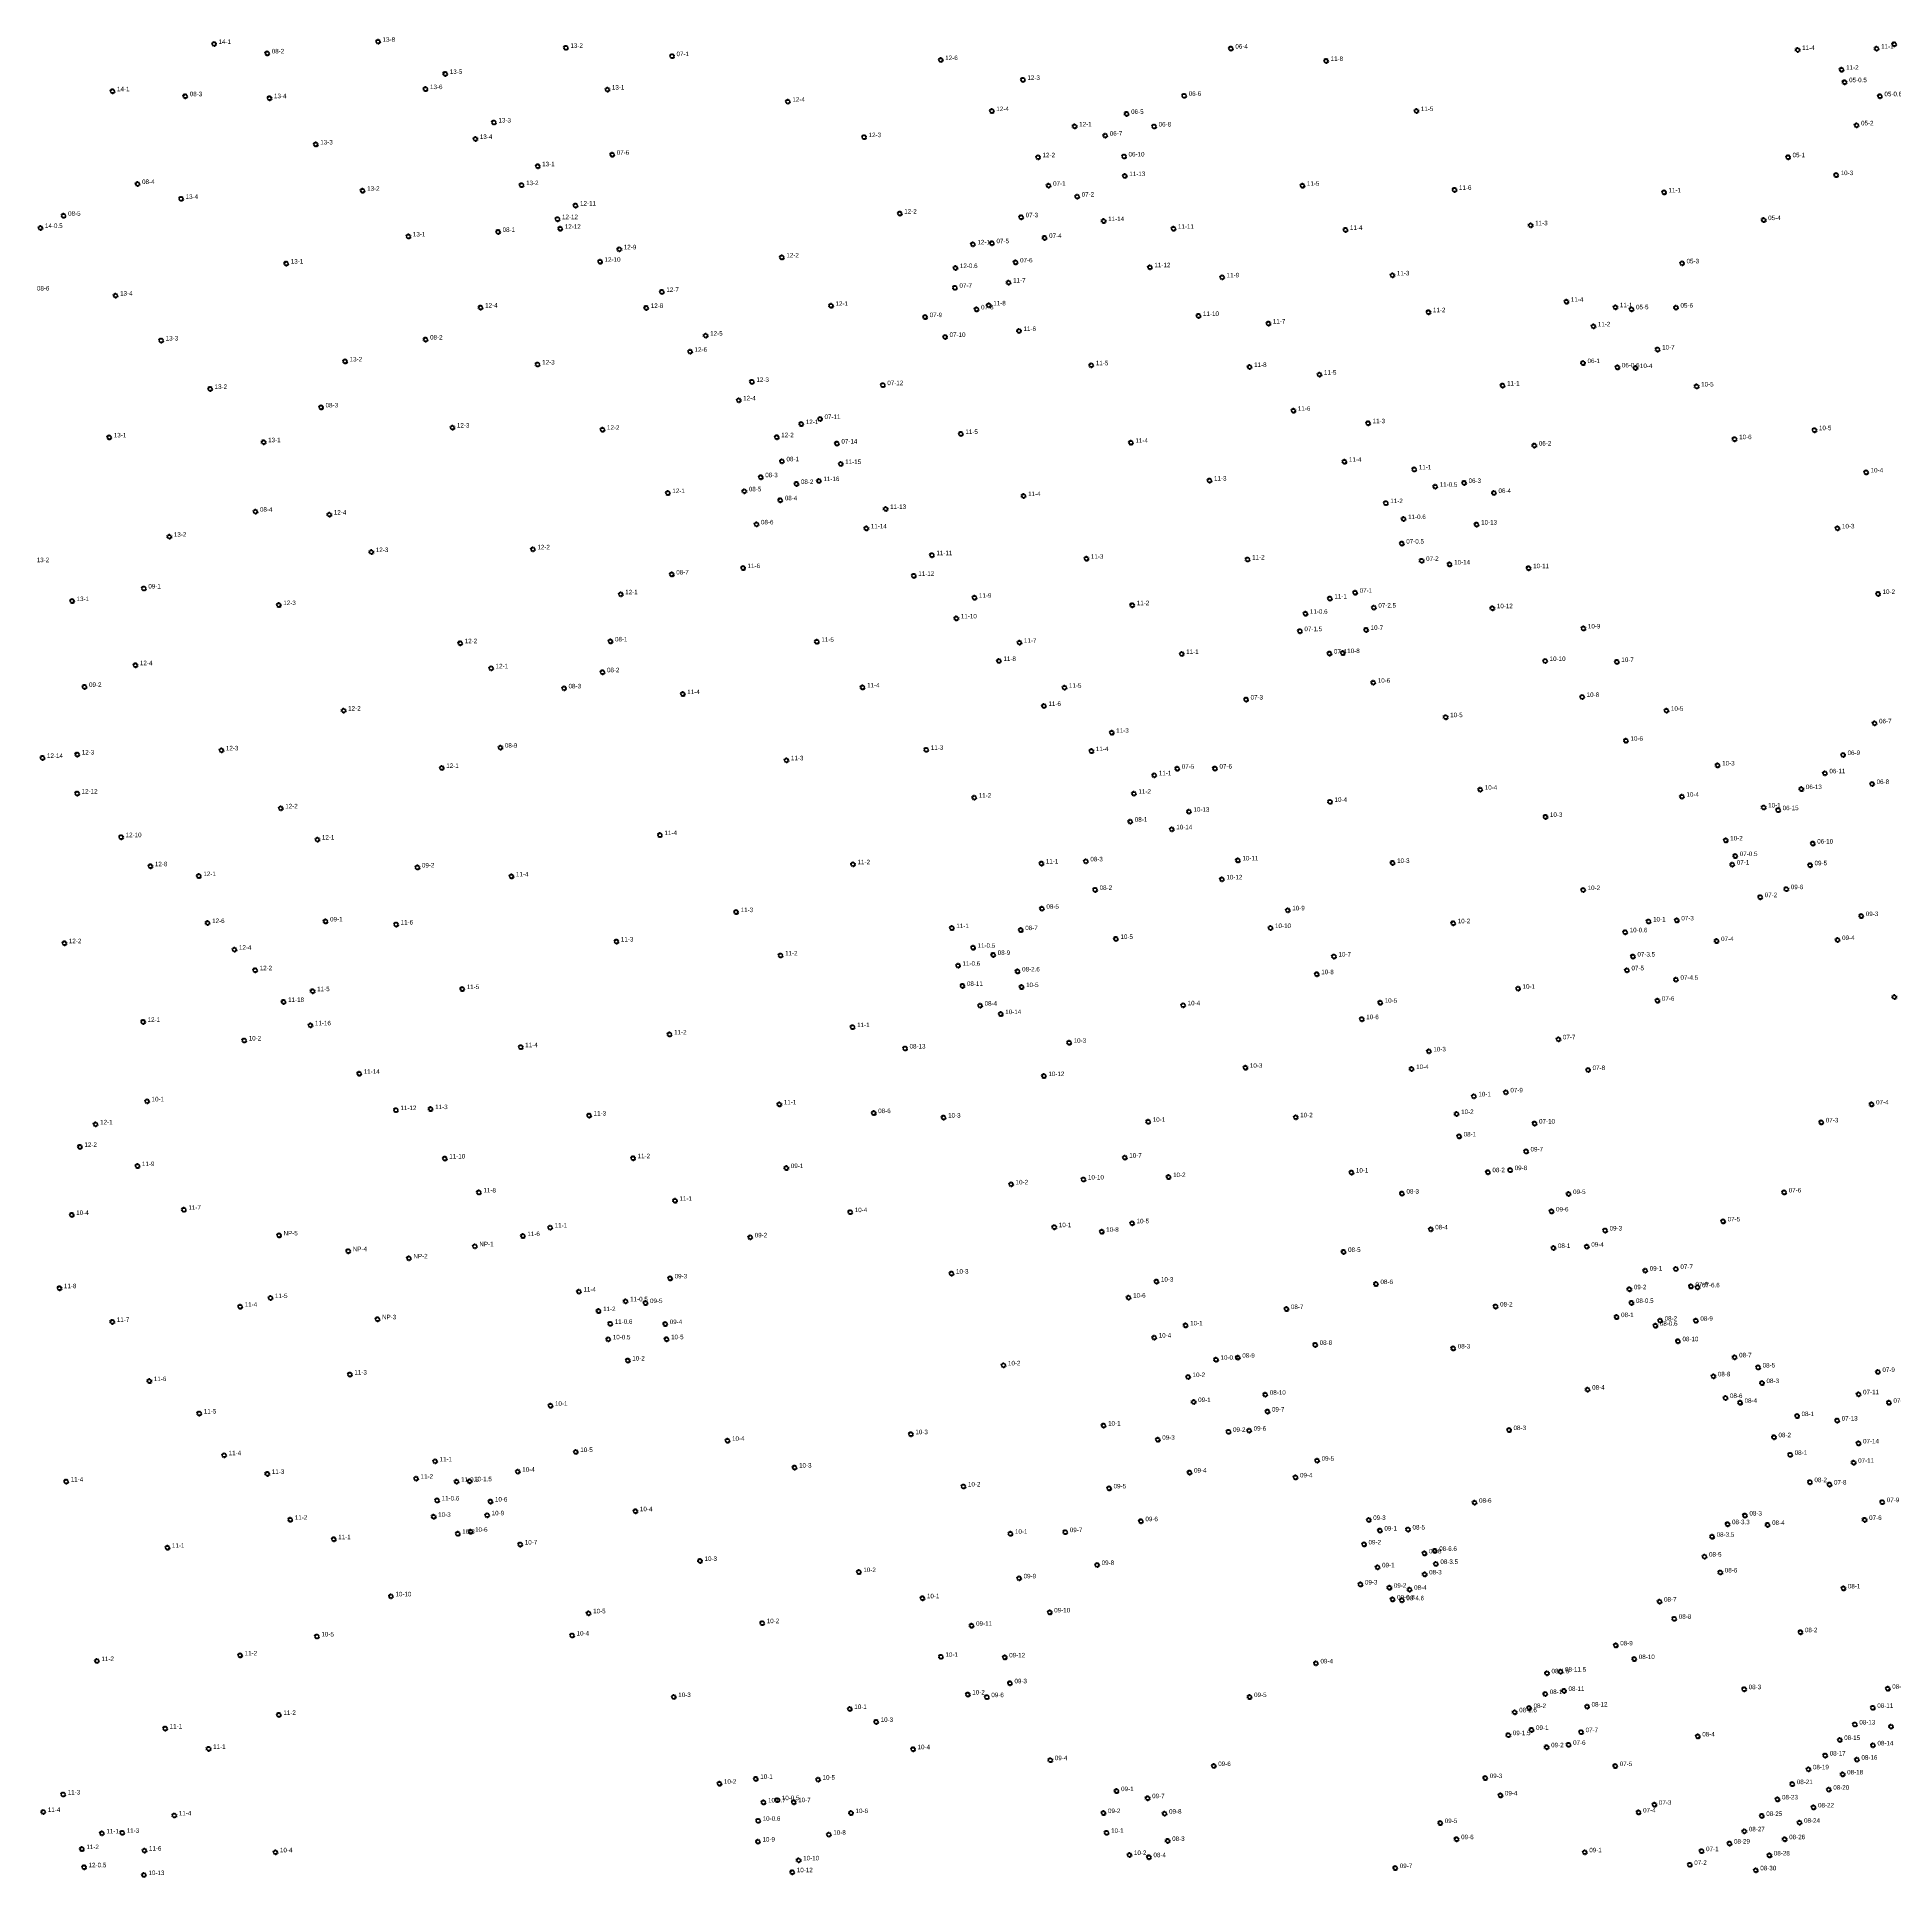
# Model space of a CAD drawing. Header units: inches. Extents: x 486468 to 494393, y 5455952 to 5461583.
# Drawn here: x 490424 to 491247, y 5458626 to 5459442 of the extents above; entities that cross this region are included whole.
import ezdxf

# ---------------------------------------------------------------- set-up
doc = ezdxf.new("R2010")
doc.units = ezdxf.units.IN
doc.header["$MEASUREMENT"] = 0
doc.layers.add('StreetLightingPoles', color=10, linetype='Continuous')

# ---------------------------------------------------------------- blocks, each defined once
blk = doc.blocks.new('Light')
at = {"color": 255}
for p, q in [((-0.71, 0.23), (-1.19, 0.39)), ((-0.44, 0.61), (-0.73, 1.01)), ((0, 0.75), (0, 1.25)), ((0.44, 0.61), (0.73, 1.01)), ((0.71, 0.23), (1.19, 0.39)), ((-0.71, -0.23), (-1.19, -0.39)), ((-0.44, -0.61), (-0.73, -1.01)), ((0, -0.75), (0, -1.25)), ((0.44, -0.61), (0.73, -1.01)), ((0.71, -0.23), (1.19, -0.39))]:
    blk.add_line(p, q, dxfattribs=at)
blk.add_circle((0, 0), 0.75, dxfattribs=at)

msp = doc.modelspace()

# ---------------------------------------------------------------- block references
at = {"layer": 'StreetLightingPoles'}
for p in [(490502.183, 5459438.803), (490525.743, 5459434.625), (490574.854, 5459439.796), (490658.071, 5459437.082), (490952.652, 5459436.754), (491203.773, 5459436.132), (491238.769, 5459436.714), (491246.566, 5459438.691), (490604.634, 5459425.546), (490705.084, 5459433.398), (490824.134, 5459431.671), (490994.854, 5459431.3), (491223.243, 5459427.382), (490457.203, 5459417.842), (490595.864, 5459418.786), (490676.448, 5459418.564), (490860.524, 5459422.892), (491224.587, 5459421.856), (490489.433, 5459415.634), (490526.741, 5459414.762), (490756.404, 5459413.209), (490846.764, 5459409.041), (490931.991, 5459415.812), (491034.853, 5459409.076), (491240.213, 5459415.63), (490626.184, 5459403.996), (490883.461, 5459402.264), (490906.494, 5459407.8), (490918.674, 5459402.223), (491229.867, 5459402.74), (490547.255, 5459394.261), (490617.954, 5459396.696), (490790.164, 5459397.5), (490897.022, 5459398.174), (490645.584, 5459384.597), (490678.603, 5459389.707), (490867.234, 5459388.571), (490905.341, 5459388.929), (491199.522, 5459388.591), (490468.303, 5459376.743), (490638.424, 5459376.226), (490905.678, 5459380.263), (491220.84, 5459380.67), (490487.593, 5459370.163), (490567.992, 5459373.759), (490871.909, 5459375.988), (490884.58, 5459371.148), (490984.375, 5459375.954), (491051.733, 5459374.136), (491144.576, 5459373.007), (490435.543, 5459362.642), (490654.344, 5459361.147), (490662.334, 5459367.177), (490805.983, 5459363.64), (490859.776, 5459362.007), (490896.314, 5459360.302), (491188.712, 5459360.73), (490425.276, 5459357.255), (490588.283, 5459353.48), (490628.044, 5459355.506), (490655.587, 5459356.896), (490870.154, 5459352.846), (490927.254, 5459356.912), (491003.445, 5459356.405), (491085.493, 5459358.426), (490681.733, 5459347.787), (490753.739, 5459344.186), (490838.394, 5459349.981), (490846.834, 5459350.488), (490534.183, 5459341.464), (490673.204, 5459342.287), (490830.632, 5459339.5), (490857.274, 5459341.986), (490916.783, 5459339.832), (490948.803, 5459335.363), (491024.232, 5459336.256), (491152.552, 5459341.578), (490458.559, 5459327.266), (490700.583, 5459328.927), (490830.428, 5459330.726), (490854.203, 5459333.03), (490620.295, 5459321.981), (490693.673, 5459321.817), (490775.521, 5459322.763), (490840.007, 5459321.17), (490845.412, 5459322.946), (491040.197, 5459319.92), (491101.312, 5459324.566), (491123.022, 5459322.093), (491130.169, 5459321.214), (491149.874, 5459321.949), (490817.22, 5459317.737), (490858.803, 5459311.61), (490938.333, 5459318.272), (490969.282, 5459314.883), (491113.282, 5459313.646), (490478.76, 5459307.375), (490595.913, 5459307.795), (490713.083, 5459302.417), (490719.993, 5459309.527), (490826.043, 5459308.954), (491141.731, 5459303.387), (490560.263, 5459298.094), (490645.543, 5459296.749), (490890.843, 5459296.391), (490960.963, 5459295.642), (491108.683, 5459297.368), (491123.897, 5459295.455), (491131.892, 5459295.176), (490500.461, 5459285.913), (490740.462, 5459289.057), (490798.47, 5459287.583), (490991.912, 5459292.253), (491073.041, 5459287.393), (491159.029, 5459287.003), (490549.593, 5459277.724), (490734.632, 5459280.857), (490762.357, 5459270.324), (490770.652, 5459272.588), (490980.362, 5459276.242), (491013.462, 5459270.703), (490455.764, 5459264.442), (490524.166, 5459262.296), (490607.783, 5459268.775), (490674.273, 5459267.818), (490751.482, 5459264.517), (490778.118, 5459261.705), (490833.043, 5459265.979), (490908.372, 5459262.051), (491175.842, 5459263.643), (491211.21, 5459267.63), (490753.783, 5459253.848), (490779.812, 5459252.648), (491002.991, 5459253.623), (491087.111, 5459260.815), (490744.393, 5459246.786), (490770.162, 5459245.097), (490943.212, 5459245.301), (491033.941, 5459250.223), (491234.12, 5459248.909), (490703.22, 5459239.758), (490737.113, 5459240.552), (490753.05, 5459236.578), (490760.189, 5459243.826), (490860.851, 5459238.445), (491043.216, 5459242.586), (491055.991, 5459244.264), (491069.221, 5459239.814), (490520.533, 5459231.513), (490553.27, 5459230.214), (490799.742, 5459232.718), (491021.311, 5459235.293), (491029.183, 5459228.258), (490482.384, 5459220.432), (490742.503, 5459225.894), (490791.172, 5459224.097), (491061.536, 5459225.805), (491221.41, 5459224.118), (490571.875, 5459213.637), (490643.441, 5459214.827), (490820.222, 5459212.238), (491028.371, 5459217.39), (490704.963, 5459203.696), (490736.548, 5459206.532), (490888.66, 5459210.653), (490960.092, 5459210.321), (491037.191, 5459209.733), (491049.581, 5459208.123), (491084.571, 5459206.469), (490471.074, 5459197.471), (490812.192, 5459203.078), (491007.721, 5459195.592), (491239.38, 5459195.078), (490439.316, 5459191.9), (490530.873, 5459190.132), (490682.363, 5459194.895), (490839.082, 5459193.378), (490909.001, 5459190.067), (490996.521, 5459193.001), (491016.008, 5459188.991), (491068.514, 5459188.729), (490831.042, 5459184.218), (490983.238, 5459178.557), (490985.694, 5459186.274), (491012.592, 5459179.125), (491108.836, 5459179.751), (490611.245, 5459173.206), (490677.812, 5459174.025), (490769.245, 5459173.856), (490859.011, 5459173.448), (490467.343, 5459163.472), (490624.952, 5459162.09), (490849.901, 5459165.358), (490930.887, 5459168.451), (490996.328, 5459168.624), (491002.215, 5459168.85), (491091.9, 5459165.35), (491123.658, 5459164.929), (490444.803, 5459153.851), (490674.272, 5459160.365), (491015.75, 5459155.722), (490657.242, 5459153.214), (490709.832, 5459150.665), (490789.502, 5459153.614), (490878.951, 5459153.508), (490959.391, 5459148.251), (491108.31, 5459149.394), (490559.612, 5459143.342), (490869.841, 5459145.418), (491047.84, 5459140.443), (491145.637, 5459143.308), (491237.847, 5459137.722), (490899.881, 5459133.529), (491127.71, 5459129.994), (490426.181, 5459122.385), (490441.573, 5459123.89), (490505.449, 5459125.739), (490629.042, 5459126.933), (490755.772, 5459121.325), (490817.739, 5459125.97), (490890.871, 5459125.389), (491223.886, 5459123.674), (490603.072, 5459117.933), (490918.741, 5459114.67), (490928.936, 5459117.593), (490945.631, 5459117.68), (491168.32, 5459119.05), (491215.833, 5459115.569), (490441.536, 5459106.6), (490838.979, 5459104.775), (490909.721, 5459106.529), (491063.159, 5459108.303), (491152.498, 5459105.204), (491205.41, 5459108.575), (491236.765, 5459110.837), (490531.742, 5459100.035), (490934.101, 5459098.56), (490996.594, 5459102.926), (491092.019, 5459096.263), (491188.718, 5459100.417), (491195.133, 5459099.229), (490699.745, 5459088.165), (490908.101, 5459094.139), (490926.49, 5459090.749), (490461.016, 5459087.257), (490547.968, 5459086.167), (491171.898, 5459085.814), (491210.441, 5459084.424), (490473.988, 5459074.376), (490592.273, 5459073.833), (490785.271, 5459075.236), (490868.715, 5459075.576), (490888.41, 5459076.558), (490955.79, 5459076.94), (491024.309, 5459075.861), (491174.824, 5459075.094), (491176.147, 5459078.88), (491209.265, 5459074.815), (490495.453, 5459070.002), (490633.952, 5459069.874), (490892.52, 5459063.918), (490948.69, 5459068.559), (491108.749, 5459063.833), (491198.751, 5459064.217), (490868.94, 5459055.558), (491187.184, 5459060.67), (490499.336, 5459049.206), (490551.603, 5459049.912), (490582.844, 5459048.552), (490733.484, 5459054.042), (490829.05, 5459046.977), (490970.24, 5459047.01), (490977.88, 5459054.85), (491051.18, 5459049.113), (491137.715, 5459049.888), (491150.228, 5459050.363), (491231.971, 5459052.281), (490435.874, 5459040.261), (490680.432, 5459041.014), (490859.585, 5459046.066), (490901.742, 5459042.164), (491127.368, 5459045.115), (491167.866, 5459041.209), (491221.461, 5459041.688), (490511.227, 5459037.399), (490753.165, 5459034.825), (490838.451, 5459038.244), (490847.39, 5459035.077), (490998.359, 5459034.37), (491130.783, 5459034.365), (490520.41, 5459028.281), (490831.797, 5459030.306), (490858.184, 5459027.749), (490990.719, 5459026.53), (491128.138, 5459028.272), (491149.86, 5459024.101), (490532.991, 5459014.25), (490545.873, 5459019.002), (490612.131, 5459019.926), (490833.72, 5459021.366), (490859.937, 5459020.828), (491079.897, 5459020.117), (491141.627, 5459014.773), (491246.611, 5459016.415), (490841.56, 5459012.596), (490850.72, 5459008.837), (490931.536, 5459012.755), (491010.648, 5459006.6), (491018.828, 5459013.89), (490470.751, 5459005.406), (490544.891, 5459003.876), (490704.001, 5458999.824), (490785.066, 5459003.066), (491097.788, 5458997.671), (490515.553, 5458997.151), (490638.051, 5458994.194), (490808.321, 5458993.606), (490881.029, 5458996.137), (491040.388, 5458992.34), (490566.517, 5458982.415), (490869.839, 5458981.377), (490959.092, 5458985.079), (491032.748, 5458984.5), (491110.908, 5458984.061), (491074.488, 5458974.17), (490472.534, 5458970.191), (490582.774, 5458966.282), (490598.132, 5458966.742), (490752.631, 5458968.824), (490794.43, 5458964.965), (491052.678, 5458964.57), (491060.318, 5458972.41), (491236.54, 5458968.828), (490449.688, 5458959.985), (490668.354, 5458963.885), (490825.394, 5458962.995), (490916.059, 5458961.117), (490981.392, 5458963.119), (491087.207, 5458960.35), (491214.254, 5458960.858), (490442.754, 5458950.01), (491053.798, 5458954.64), (490468.265, 5458941.489), (490604.4, 5458944.821), (490687.817, 5458944.984), (490755.73, 5458940.614), (490905.669, 5458945.247), (491083.437, 5458947.97), (490855.318, 5458933.392), (490887.359, 5458935.546), (490925.069, 5458936.627), (491006.072, 5458938.606), (491066.527, 5458938.77), (491076.407, 5458939.7), (490619.538, 5458929.798), (490706.409, 5458926.129), (491028.468, 5458929.309), (491102.287, 5458929.11), (491197.809, 5458929.803), (490439.145, 5458919.85), (490488.834, 5458922.119), (490784.041, 5458921.075), (490908.909, 5458916.147), (491094.728, 5458921.39), (491170.732, 5458916.984), (490530.974, 5458910.782), (490639.003, 5458910.484), (490651.097, 5458914.203), (490739.731, 5458909.914), (490874.458, 5458914.415), (490895.439, 5458912.387), (491041.208, 5458913.449), (491118.458, 5458912.942), (490561.644, 5458903.78), (490588.523, 5458900.593), (490617.723, 5458905.933), (491002.608, 5458903.449), (491095.561, 5458905.2), (491110.348, 5458905.762), (490704.248, 5458891.708), (490828.901, 5458893.845), (491136.238, 5458895.162), (491149.813, 5458895.893), (490433.675, 5458887.375), (490527.199, 5458883.027), (490663.838, 5458885.846), (490907.36, 5458883.187), (490919.69, 5458890.297), (491016.958, 5458889.199), (491129.208, 5458886.902), (491156.496, 5458888.175), (491159.412, 5458887.76), (490513.769, 5458879.166), (490672.538, 5458877.215), (490684.523, 5458881.559), (490693.327, 5458880.788), (490977.28, 5458878.128), (491069.952, 5458879.255), (491123.575, 5458874.556), (491130.105, 5458880.856), (490457.125, 5458872.455), (490574.614, 5458873.603), (490677.711, 5458871.58), (490702.08, 5458871.474), (490932.62, 5458870.887), (491140.731, 5458870.742), (491142.84, 5458872.981), (491158.664, 5458872.943), (490676.843, 5458864.706), (490702.665, 5458864.756), (490918.71, 5458865.467), (490990.02, 5458862.26), (491051.183, 5458860.673), (491150.738, 5458863.872), (490685.483, 5458855.314), (490851.93, 5458853.186), (490946.079, 5458855.648), (490955.73, 5458856.568), (491175.856, 5458856.746), (491186.262, 5458852.238), (491239.316, 5458850.236), (490473.523, 5458846.213), (490562.355, 5458849.113), (490933.73, 5458848.007), (491110.729, 5458842.422), (491166.428, 5458848.324), (491187.983, 5458845.321), (490651.245, 5458835.264), (490936.19, 5458836.929), (490967.92, 5458840.169), (491171.794, 5458838.716), (491178.268, 5458836.589), (491230.752, 5458840.346), (491244.219, 5458836.621), (490495.66, 5458831.834), (490896.261, 5458826.497), (490968.856, 5458832.686), (491203.511, 5458830.692), (491221.287, 5458828.709), (490729.673, 5458819.756), (490810.896, 5458822.669), (490920.271, 5458820.208), (490951.621, 5458823.719), (490960.771, 5458824.249), (491075.902, 5458824.497), (491193.288, 5458821.318), (491230.729, 5458818.586), (490506.673, 5458813.317), (490600.11, 5458810.639), (490662.447, 5458814.8), (490990.881, 5458810.921), (491200.454, 5458813.529), (491228.583, 5458810.003), (490436.679, 5458801.685), (490525.795, 5458805.087), (490591.7, 5458802.956), (490609.632, 5458801.619), (490615.406, 5458801.801), (490636.736, 5458806.066), (490759.374, 5458807.875), (490934.361, 5458805.659), (490981.295, 5458803.527), (491209.22, 5458801.407), (491217.87, 5458800.347), (490601, 5458793.295), (490624.646, 5458792.809), (490834.198, 5458799.49), (490898.711, 5458798.648), (491060.62, 5458792.311), (491241.256, 5458792.546), (490535.975, 5458784.736), (490599.48, 5458786.064), (490623.187, 5458786.733), (490688.851, 5458788.532), (490912.811, 5458784.108), (491013.731, 5458784.67), (491180.401, 5458786.627), (491233.457, 5458784.704), (490555.211, 5458776.118), (490610.154, 5458778.524), (490615.832, 5458779.441), (490855.02, 5458778.528), (490879.322, 5458779.258), (491018.692, 5458779.964), (491031.146, 5458780.43), (491165.883, 5458777.206), (491172.707, 5458782.784), (491190.463, 5458782.477), (490481.54, 5458772.336), (490637.848, 5458773.779), (491011.661, 5458773.821), (491038.433, 5458769.832), (491042.977, 5458770.941), (491162.51, 5458768.403), (490717.486, 5458766.512), (490787.853, 5458761.567), (490893.422, 5458764.708), (491017.661, 5458763.669), (491038.53, 5458760.521), (491043.48, 5458765.161), (491169.511, 5458761.382), (490580.558, 5458750.816), (490858.843, 5458758.777), (491010.072, 5458756.07), (491022.883, 5458754.618), (491031.871, 5458753.761), (491224.029, 5458754.332), (490668.126, 5458743.288), (490816.023, 5458749.957), (490872.403, 5458743.688), (491024.295, 5458749.455), (491028.424, 5458749.061), (491142.58, 5458748.473), (490745.048, 5458738.923), (490837.823, 5458737.767), (491149.115, 5458740.846), (491204.979, 5458734.916), (490547.74, 5458733.017), (490660.806, 5458733.457), (491123.181, 5458729.072), (490450.301, 5458722.146), (490513.731, 5458724.627), (490824.224, 5458724.007), (490852.474, 5458723.757), (490990.372, 5458721.11), (491131.403, 5458723.011), (490854.796, 5458712.287), (491092.718, 5458716.703), (491098.703, 5458717.44), (491180.081, 5458709.656), (491243.68, 5458709.864), (490705.847, 5458706.196), (490836.114, 5458707.297), (490844.543, 5458706.127), (490960.972, 5458706.169), (491084.781, 5458701.302), (491091.941, 5458707.522), (491100.259, 5458708.91), (491110.47, 5458701.934), (491237.054, 5458701.401), (490530.897, 5458698.255), (490783.846, 5458700.907), (490795.524, 5458695.167), (491078.407, 5458699.428), (491229.099, 5458694.016), (491245.12, 5458693.076), (490480.525, 5458692.222), (491075.592, 5458689.285), (491085.861, 5458691.602), (491102.271, 5458685.002), (491107.818, 5458690.616), (491159.521, 5458688.731), (491222.402, 5458687.167), (491237.143, 5458684.775), (490499.802, 5458683.218), (490811.864, 5458683.057), (490872.692, 5458678.207), (491092.571, 5458683.922), (491215.971, 5458680.259), (491230.028, 5458678.432), (490742.191, 5458669.902), (490769.795, 5458669.577), (490945.08, 5458675.604), (491065.372, 5458670.261), (491122.957, 5458675.594), (491208.542, 5458674.148), (491223.713, 5458671.901), (490435.354, 5458662.989), (490726.075, 5458667.767), (490751.731, 5458660.482), (490902.043, 5458664.489), (490915.806, 5458661.353), (491072.082, 5458662.581), (491194.828, 5458660.82), (491201.405, 5458667.579), (491217.567, 5458665.138), (490426.545, 5458655.249), (490484.593, 5458653.689), (490745.625, 5458659.465), (490758.985, 5458659.579), (490784.375, 5458654.757), (490896.218, 5458654.76), (490923.284, 5458654.499), (491133.318, 5458655.03), (491140.303, 5458658.444), (491187.875, 5458653.498), (491210.801, 5458657.253), (490452.504, 5458645.759), (490461.516, 5458646.005), (490743.251, 5458651.327), (490774.549, 5458645.191), (490897.612, 5458646.004), (491045.443, 5458650.331), (491180.15, 5458646.677), (491204.6, 5458650.494), (490443.63, 5458638.783), (490471.35, 5458638.118), (490529.394, 5458637.377), (490743.163, 5458642.112), (490907.745, 5458636.191), (490924.669, 5458642.417), (491052.693, 5458643.181), (491109.472, 5458637.379), (491161.196, 5458637.874), (491173.572, 5458641.232), (491191.237, 5458635.975), (491198.023, 5458643.172), (490444.599, 5458630.742), (490471.125, 5458627.299), (490758.376, 5458628.543), (490761.185, 5458633.807), (490916.364, 5458635.199), (491025.504, 5458630.391), (491155.964, 5458631.817), (491185.224, 5458629.404)]:
    msp.add_blockref('Light', p, dxfattribs=at)

# ---------------------------------------------------------------- texts
for s, p in [('14-1', (490504.183, 5459438.803)), ('08-2', (490527.743, 5459434.625)), ('13-8', (490576.854, 5459439.796)), ('13-2', (490660.071, 5459437.082)), ('07-1', (490707.084, 5459433.398)), ('06-4', (490954.652, 5459436.754)), ('11-4', (491205.773, 5459436.132)), ('11-1', (491240.769, 5459436.714)), ('13-5', (490606.634, 5459425.546)), ('12-6', (490826.134, 5459431.671)), ('11-8', (490996.854, 5459431.3)), ('11-2', (491225.243, 5459427.382)), ('14-1', (490459.203, 5459417.842)), ('13-6', (490597.864, 5459418.786)), ('13-1', (490678.448, 5459418.564)), ('12-3', (490862.524, 5459422.892)), ('05-0.5', (491226.587, 5459421.856)), ('08-3', (490491.433, 5459415.634)), ('13-4', (490528.741, 5459414.762)), ('12-4', (490758.404, 5459413.209)), ('12-4', (490848.764, 5459409.041)), ('06-6', (490933.991, 5459415.812)), ('11-5', (491036.853, 5459409.076)), ('05-0.6', (491242.213, 5459415.63)), ('13-3', (490628.184, 5459403.996)), ('12-1', (490885.461, 5459402.264)), ('06-5', (490908.494, 5459407.8)), ('06-8', (490920.674, 5459402.223)), ('05-2', (491231.867, 5459402.74)), ('13-3', (490549.255, 5459394.261)), ('13-4', (490619.954, 5459396.696)), ('12-3', (490792.164, 5459397.5)), ('06-7', (490899.022, 5459398.174)), ('13-1', (490647.584, 5459384.597)), ('07-6', (490680.603, 5459389.707)), ('12-2', (490869.234, 5459388.571)), ('06-10', (490907.341, 5459388.929)), ('05-1', (491201.522, 5459388.591)), ('08-4', (490470.303, 5459376.743)), ('13-2', (490640.424, 5459376.226)), ('07-1', (490873.909, 5459375.988)), ('11-13', (490907.678, 5459380.263)), ('11-5', (490986.375, 5459375.954)), ('10-3', (491222.84, 5459380.67)), ('13-4', (490489.593, 5459370.163)), ('13-2', (490569.992, 5459373.759)), ('12-11', (490664.334, 5459367.177)), ('07-2', (490886.58, 5459371.148)), ('11-6', (491053.733, 5459374.136)), ('11-1', (491146.576, 5459373.007)), ('08-5', (490437.543, 5459362.642)), ('12-12', (490656.344, 5459361.147)), ('12-2', (490807.983, 5459363.64)), ('07-3', (490861.776, 5459362.007)), ('11-14', (490898.314, 5459360.302)), ('05-4', (491190.712, 5459360.73)), ('14-0.5', (490427.276, 5459357.255)), ('13-1', (490590.283, 5459353.48)), ('08-1', (490630.044, 5459355.506)), ('12-12', (490657.587, 5459356.896)), ('07-4', (490872.154, 5459352.846)), ('11-11', (490929.254, 5459356.912)), ('11-4', (491005.445, 5459356.405)), ('11-3', (491087.493, 5459358.426)), ('12-9', (490683.733, 5459347.787)), ('12-2', (490755.739, 5459344.186)), ('12-1', (490840.394, 5459349.981)), ('07-5', (490848.834, 5459350.488)), ('13-1', (490536.183, 5459341.464)), ('12-10', (490675.204, 5459342.287)), ('12-0.6', (490832.632, 5459339.5)), ('07-6', (490859.274, 5459341.986)), ('11-12', (490918.783, 5459339.832)), ('11-9', (490950.803, 5459335.363)), ('11-3', (491026.232, 5459336.256)), ('05-3', (491154.552, 5459341.578)), ('08-6', (490423.714, 5459329.542)), ('13-4', (490460.559, 5459327.266)), ('12-7', (490702.583, 5459328.927)), ('07-7', (490832.428, 5459330.726)), ('11-7', (490856.203, 5459333.03)), ('12-4', (490622.295, 5459321.981)), ('12-8', (490695.673, 5459321.817)), ('12-1', (490777.521, 5459322.763)), ('07-9', (490819.22, 5459317.737)), ('07-8', (490842.007, 5459321.17)), ('11-8', (490847.412, 5459322.946)), ('11-10', (490940.333, 5459318.272)), ('11-2', (491042.197, 5459319.92)), ('11-4', (491103.312, 5459324.566)), ('11-1', (491125.022, 5459322.093)), ('05-5', (491132.169, 5459321.214)), ('05-6', (491151.874, 5459321.949)), ('12-5', (490721.993, 5459309.527)), ('11-6', (490860.803, 5459311.61)), ('11-7', (490971.282, 5459314.883)), ('11-2', (491115.282, 5459313.646)), ('13-3', (490480.76, 5459307.375)), ('08-2', (490597.913, 5459307.795)), ('12-6', (490715.083, 5459302.417)), ('07-10', (490828.043, 5459308.954)), ('10-7', (491143.731, 5459303.387)), ('13-2', (490562.263, 5459298.094)), ('12-3', (490647.543, 5459296.749)), ('11-5', (490892.843, 5459296.391)), ('11-8', (490962.963, 5459295.642)), ('06-1', (491110.683, 5459297.368)), ('06-0.6', (491125.897, 5459295.455)), ('10-4', (491133.892, 5459295.176)), ('13-2', (490502.461, 5459285.913)), ('12-3', (490742.462, 5459289.057)), ('07-12', (490800.47, 5459287.583)), ('11-5', (490993.912, 5459292.253)), ('11-1', (491075.041, 5459287.393)), ('10-5', (491161.029, 5459287.003)), ('08-3', (490551.593, 5459277.724)), ('12-4', (490736.632, 5459280.857)), ('12-3', (490609.783, 5459268.775)), ('12-1', (490764.357, 5459270.324)), ('07-11', (490772.652, 5459272.588)), ('11-6', (490982.362, 5459276.242)), ('11-3', (491015.462, 5459270.703)), ('13-1', (490457.764, 5459264.442)), ('13-1', (490526.166, 5459262.296)), ('12-2', (490676.273, 5459267.818)), ('12-2', (490753.482, 5459264.517)), ('07-14', (490780.118, 5459261.705)), ('11-5', (490835.043, 5459265.979)), ('11-4', (490910.372, 5459262.051)), ('06-2', (491089.111, 5459260.815)), ('10-6', (491177.842, 5459263.643)), ('10-5', (491213.21, 5459267.63)), ('08-1', (490755.783, 5459253.848)), ('11-15', (490781.812, 5459252.648)), ('11-4', (491004.991, 5459253.623)), ('08-3', (490746.393, 5459246.786)), ('08-2', (490762.189, 5459243.826)), ('11-16', (490772.162, 5459245.097)), ('11-3', (490945.212, 5459245.301)), ('11-1', (491035.941, 5459250.223)), ('06-3', (491057.991, 5459244.264)), ('10-4', (491236.12, 5459248.909)), ('12-1', (490705.22, 5459239.758)), ('08-5', (490739.113, 5459240.552)), ('08-4', (490755.05, 5459236.578)), ('11-4', (490862.851, 5459238.445)), ('11-0.5', (491045.216, 5459242.586)), ('06-4', (491071.221, 5459239.814)), ('08-4', (490522.533, 5459231.513)), ('12-4', (490555.27, 5459230.214)), ('11-13', (490801.742, 5459232.718)), ('11-2', (491023.311, 5459235.293)), ('11-0.6', (491031.183, 5459228.258)), ('13-2', (490484.384, 5459220.432)), ('08-6', (490744.503, 5459225.894)), ('11-14', (490793.172, 5459224.097)), ('10-13', (491063.536, 5459225.805)), ('10-3', (491223.41, 5459224.118)), ('12-3', (490573.875, 5459213.637)), ('12-2', (490645.441, 5459214.827)), ('11-11', (490822.222, 5459212.238)), ('07-0.5', (491030.371, 5459217.39)), ('13-2', (490423.632, 5459209.137)), ('08-7', (490706.963, 5459203.696)), ('11-6', (490738.548, 5459206.532)), ('11-12', (490814.192, 5459203.078)), ('11-3', (490890.66, 5459210.653)), ('11-2', (490962.092, 5459210.321)), ('07-2', (491039.191, 5459209.733)), ('10-14', (491051.581, 5459208.123)), ('10-11', (491086.571, 5459206.469)), ('09-1', (490473.074, 5459197.471)), ('12-1', (490684.363, 5459194.895)), ('07-1', (491009.721, 5459195.592)), ('10-2', (491241.38, 5459195.078)), ('13-1', (490441.316, 5459191.9)), ('12-3', (490532.873, 5459190.132)), ('11-9', (490841.082, 5459193.378)), ('11-2', (490911.001, 5459190.067)), ('11-0.6', (490987.694, 5459186.274)), ('11-1', (490998.521, 5459193.001)), ('07-2.5', (491018.008, 5459188.991)), ('10-12', (491070.514, 5459188.729)), ('11-10', (490833.042, 5459184.218)), ('07-1.5', (490985.238, 5459178.557)), ('10-7', (491014.592, 5459179.125)), ('10-9', (491110.836, 5459179.751)), ('12-2', (490613.245, 5459173.206)), ('08-1', (490679.812, 5459174.025)), ('11-5', (490771.245, 5459173.856)), ('11-7', (490861.011, 5459173.448)), ('12-4', (490469.343, 5459163.472)), ('12-1', (490626.952, 5459162.09)), ('11-8', (490851.901, 5459165.358)), ('11-1', (490932.887, 5459168.451)), ('07-4', (490998.328, 5459168.624)), ('10-8', (491004.215, 5459168.85)), ('10-10', (491093.9, 5459165.35)), ('10-7', (491125.658, 5459164.929)), ('09-2', (490446.803, 5459153.851)), ('08-3', (490659.242, 5459153.214)), ('08-2', (490676.272, 5459160.365)), ('11-4', (490791.502, 5459153.614)), ('11-5', (490880.951, 5459153.508)), ('10-6', (491017.75, 5459155.722)), ('11-4', (490711.832, 5459150.665)), ('11-6', (490871.841, 5459145.418)), ('07-3', (490961.391, 5459148.251)), ('10-8', (491110.31, 5459149.394)), ('12-2', (490561.612, 5459143.342)), ('10-5', (491049.84, 5459140.443)), ('10-5', (491147.637, 5459143.308)), ('06-7', (491239.847, 5459137.722)), ('11-3', (490901.881, 5459133.529)), ('10-6', (491129.71, 5459129.994)), ('12-14', (490428.181, 5459122.385)), ('12-3', (490443.573, 5459123.89)), ('12-3', (490507.449, 5459125.739)), ('08-9', (490631.042, 5459126.933)), ('11-3', (490757.772, 5459121.325)), ('11-3', (490819.739, 5459125.97)), ('11-4', (490892.871, 5459125.389)), ('06-9', (491225.886, 5459123.674)), ('12-1', (490605.072, 5459117.933)), ('11-1', (490920.741, 5459114.67)), ('07-5', (490930.936, 5459117.593)), ('07-6', (490947.631, 5459117.68)), ('10-3', (491170.32, 5459119.05)), ('06-11', (491217.833, 5459115.569)), ('12-12', (490443.536, 5459106.6)), ('11-2', (490840.979, 5459104.775)), ('11-2', (490911.721, 5459106.529)), ('10-4', (491065.159, 5459108.303)), ('10-4', (491154.498, 5459105.204)), ('06-13', (491207.41, 5459108.575)), ('06-8', (491238.765, 5459110.837)), ('12-2', (490533.742, 5459100.035)), ('10-13', (490936.101, 5459098.56)), ('10-4', (490998.594, 5459102.926)), ('10-3', (491094.019, 5459096.263)), ('10-1', (491190.718, 5459100.417)), ('06-15', (491197.133, 5459099.229)), ('12-10', (490463.016, 5459087.257)), ('11-4', (490701.745, 5459088.165)), ('08-1', (490910.101, 5459094.139)), ('10-14', (490928.49, 5459090.749)), ('12-1', (490549.968, 5459086.167)), ('10-2', (491173.898, 5459085.814)), ('06-10', (491212.441, 5459084.424)), ('12-8', (490475.988, 5459074.376)), ('09-2', (490594.273, 5459073.833)), ('11-2', (490787.271, 5459075.236)), ('11-1', (490870.715, 5459075.576)), ('08-3', (490890.41, 5459076.558)), ('10-11', (490957.79, 5459076.94)), ('10-3', (491026.309, 5459075.861)), ('07-1', (491176.824, 5459075.094)), ('07-0.5', (491178.147, 5459078.88)), ('09-5', (491211.265, 5459074.815)), ('12-1', (490497.453, 5459070.002)), ('11-4', (490635.952, 5459069.874)), ('08-2', (490894.52, 5459063.918)), ('10-12', (490950.69, 5459068.559)), ('10-2', (491110.749, 5459063.833)), ('09-6', (491200.751, 5459064.217)), ('08-5', (490870.94, 5459055.558)), ('10-9', (490979.88, 5459054.85)), ('07-2', (491189.184, 5459060.67)), ('12-6', (490501.336, 5459049.206)), ('09-1', (490553.603, 5459049.912)), ('11-6', (490584.844, 5459048.552)), ('11-3', (490735.484, 5459054.042)), ('11-1', (490831.05, 5459046.977)), ('10-10', (490972.24, 5459047.01)), ('10-2', (491053.18, 5459049.113)), ('10-1', (491139.715, 5459049.888)), ('07-3', (491152.228, 5459050.363)), ('09-3', (491233.971, 5459052.281)), ('12-2', (490437.874, 5459040.261)), ('11-3', (490682.432, 5459041.014)), ('11-0.5', (490840.451, 5459038.244)), ('08-7', (490861.585, 5459046.066)), ('10-5', (490903.742, 5459042.164)), ('10-0.6', (491129.368, 5459045.115)), ('07-4', (491169.866, 5459041.209)), ('09-4', (491223.461, 5459041.688)), ('12-4', (490513.227, 5459037.399)), ('11-2', (490755.165, 5459034.825)), ('11-0.6', (490833.797, 5459030.306)), ('08-9', (490849.39, 5459035.077)), ('10-7', (491000.359, 5459034.37)), ('07-3.5', (491132.783, 5459034.365)), ('12-2', (490522.41, 5459028.281)), ('08-2.6', (490860.184, 5459027.749)), ('10-8', (490992.719, 5459026.53)), ('07-5', (491130.138, 5459028.272)), ('07-4.5', (491151.86, 5459024.101)), ('11-18', (490534.991, 5459014.25)), ('11-5', (490547.873, 5459019.002)), ('11-5', (490614.131, 5459019.926)), ('08-11', (490835.72, 5459021.366)), ('10-5', (490861.937, 5459020.828)), ('10-5', (491020.828, 5459013.89)), ('10-1', (491081.897, 5459020.117)), ('07-6', (491143.627, 5459014.773)), ('12-1', (490472.751, 5459005.406)), ('08-4', (490843.56, 5459012.596)), ('10-14', (490852.72, 5459008.837)), ('10-4', (490933.536, 5459012.755)), ('10-6', (491012.648, 5459006.6)), ('10-2', (490517.553, 5458997.151)), ('11-16', (490546.891, 5459003.876)), ('11-2', (490706.001, 5458999.824)), ('11-1', (490787.066, 5459003.066)), ('07-7', (491099.788, 5458997.671)), ('11-4', (490640.051, 5458994.194)), ('08-13', (490810.321, 5458993.606)), ('10-3', (490883.029, 5458996.137)), ('10-3', (491042.388, 5458992.34)), ('11-14', (490568.517, 5458982.415)), ('10-12', (490871.839, 5458981.377)), ('10-3', (490961.092, 5458985.079)), ('10-4', (491034.748, 5458984.5)), ('07-8', (491112.908, 5458984.061)), ('10-1', (491062.318, 5458972.41)), ('07-9', (491076.488, 5458974.17)), ('10-1', (490474.534, 5458970.191)), ('11-12', (490584.774, 5458966.282)), ('11-3', (490600.132, 5458966.742)), ('11-3', (490670.354, 5458963.885)), ('11-1', (490754.631, 5458968.824)), ('08-6', (490796.43, 5458964.965)), ('10-2', (491054.678, 5458964.57)), ('07-4', (491238.54, 5458968.828)), ('12-1', (490451.688, 5458959.985)), ('10-3', (490827.394, 5458962.995)), ('10-1', (490918.059, 5458961.117)), ('10-2', (490983.392, 5458963.119)), ('07-10', (491089.207, 5458960.35)), ('07-3', (491216.254, 5458960.858)), ('12-2', (490444.754, 5458950.01)), ('08-1', (491055.798, 5458954.64)), ('09-7', (491085.437, 5458947.97)), ('11-9', (490470.265, 5458941.489)), ('11-10', (490606.4, 5458944.821)), ('11-2', (490689.817, 5458944.984)), ('09-1', (490757.73, 5458940.614)), ('10-7', (490907.669, 5458945.247)), ('09-8', (491078.407, 5458939.7)), ('10-2', (490857.318, 5458933.392)), ('10-10', (490889.359, 5458935.546)), ('10-2', (490927.069, 5458936.627)), ('10-1', (491008.072, 5458938.606)), ('08-2', (491068.527, 5458938.77)), ('11-8', (490621.538, 5458929.798)), ('11-1', (490708.409, 5458926.129)), ('08-3', (491030.468, 5458929.309)), ('09-5', (491104.287, 5458929.11)), ('07-6', (491199.809, 5458929.803)), ('10-4', (490441.145, 5458919.85)), ('11-7', (490490.834, 5458922.119)), ('10-4', (490786.041, 5458921.075)), ('10-1', (490876.458, 5458914.415)), ('10-5', (490910.909, 5458916.147)), ('09-6', (491096.728, 5458921.39)), ('07-5', (491172.732, 5458916.984)), ('NP-5', (490532.974, 5458910.782)), ('11-6', (490641.003, 5458910.484)), ('11-1', (490653.097, 5458914.203)), ('09-2', (490741.731, 5458909.914)), ('10-8', (490897.439, 5458912.387)), ('08-4', (491043.208, 5458913.449)), ('09-3', (491120.458, 5458912.942)), ('NP-4', (490563.644, 5458903.78)), ('NP-2', (490590.523, 5458900.593)), ('NP-1', (490619.723, 5458905.933)), ('08-5', (491004.608, 5458903.449)), ('08-1', (491097.561, 5458905.2)), ('09-4', (491112.348, 5458905.762)), ('09-3', (490706.248, 5458891.708)), ('10-3', (490830.901, 5458893.845)), ('10-3', (490921.69, 5458890.297)), ('09-1', (491138.238, 5458895.162)), ('07-7', (491151.813, 5458895.893)), ('11-8', (490435.675, 5458887.375)), ('11-5', (490529.199, 5458883.027)), ('11-4', (490665.838, 5458885.846)), ('11-0.5', (490686.523, 5458881.559)), ('10-6', (490909.36, 5458883.187)), ('08-6', (491018.958, 5458889.199)), ('09-2', (491131.208, 5458886.902)), ('07-8', (491158.496, 5458888.175)), ('07-6.6', (491161.412, 5458887.76)), ('11-4', (490515.769, 5458879.166)), ('NP-3', (490576.614, 5458873.603)), ('11-2', (490674.538, 5458877.215)), ('09-5', (490695.327, 5458880.788)), ('08-7', (490979.28, 5458878.128)), ('08-2', (491071.952, 5458879.255)), ('08-1', (491125.575, 5458874.556)), ('08-0.5', (491132.105, 5458880.856)), ('11-7', (490459.125, 5458872.455)), ('11-0.6', (490679.711, 5458871.58)), ('09-4', (490704.08, 5458871.474)), ('10-4', (490920.71, 5458865.467)), ('10-1', (490934.62, 5458870.887)), ('08-0.6', (491142.731, 5458870.742)), ('08-2', (491144.84, 5458872.981)), ('08-9', (491160.664, 5458872.943)), ('10-0.5', (490678.843, 5458864.706)), ('10-5', (490704.665, 5458864.756)), ('08-8', (490992.02, 5458862.26)), ('08-3', (491053.183, 5458860.673)), ('08-10', (491152.738, 5458863.872)), ('11-3', (490564.355, 5458849.113)), ('10-2', (490687.483, 5458855.314)), ('10-2', (490853.93, 5458853.186)), ('10-0.5', (490948.079, 5458855.648)), ('08-9', (490957.73, 5458856.568)), ('08-7', (491177.856, 5458856.746)), ('08-5', (491188.262, 5458852.238)), ('07-9', (491241.316, 5458850.236)), ('11-6', (490475.523, 5458846.213)), ('10-2', (490935.73, 5458848.007)), ('08-4', (491112.729, 5458842.422)), ('08-8', (491168.428, 5458848.324)), ('08-3', (491189.983, 5458845.321)), ('07-11', (491232.752, 5458840.346)), ('10-1', (490653.245, 5458835.264)), ('09-1', (490938.19, 5458836.929)), ('08-10', (490969.92, 5458840.169)), ('09-7', (490970.856, 5458832.686)), ('08-6', (491173.794, 5458838.716)), ('08-4', (491180.268, 5458836.589)), ('07-12', (491246.219, 5458836.621)), ('11-5', (490497.66, 5458831.834)), ('10-1', (490898.261, 5458826.497)), ('09-6', (490962.771, 5458824.249)), ('08-3', (491077.902, 5458824.497)), ('08-1', (491205.511, 5458830.692)), ('07-13', (491223.287, 5458828.709)), ('10-4', (490731.673, 5458819.756)), ('10-3', (490812.896, 5458822.669)), ('09-3', (490922.271, 5458820.208)), ('09-2', (490953.621, 5458823.719)), ('08-2', (491195.288, 5458821.318)), ('07-14', (491232.729, 5458818.586)), ('11-4', (490508.673, 5458813.317)), ('11-1', (490602.11, 5458810.639)), ('10-5', (490664.447, 5458814.8)), ('10-3', (490761.374, 5458807.875)), ('09-5', (490992.881, 5458810.921)), ('08-1', (491202.454, 5458813.529)), ('07-11', (491230.583, 5458810.003)), ('11-4', (490438.679, 5458801.685)), ('11-3', (490527.795, 5458805.087)), ('11-2', (490593.7, 5458802.956)), ('11-0.5', (490611.632, 5458801.619)), ('10-1.5', (490617.406, 5458801.801)), ('10-4', (490638.736, 5458806.066)), ('10-2', (490836.198, 5458799.49)), ('09-4', (490936.361, 5458805.659)), ('09-4', (490983.295, 5458803.527)), ('08-2', (491211.22, 5458801.407)), ('07-8', (491219.87, 5458800.347)), ('11-0.6', (490603, 5458793.295)), ('10-6', (490626.646, 5458792.809)), ('09-5', (490900.711, 5458798.648)), ('08-6', (491062.62, 5458792.311)), ('07-9', (491243.256, 5458792.546)), ('11-2', (490537.975, 5458784.736)), ('10-3', (490601.48, 5458786.064)), ('10-9', (490625.187, 5458786.733)), ('10-4', (490690.851, 5458788.532)), ('09-6', (490914.811, 5458784.108)), ('09-3', (491015.731, 5458784.67)), ('08-3.3', (491174.707, 5458782.784)), ('08-3', (491182.401, 5458786.627)), ('07-6', (491235.457, 5458784.704)), ('11-1', (490557.211, 5458776.118)), ('10-8', (490612.154, 5458778.524)), ('10-6', (490617.832, 5458779.441)), ('10-1', (490857.02, 5458778.528)), ('09-7', (490881.322, 5458779.258)), ('09-1', (491020.692, 5458779.964)), ('08-5', (491033.146, 5458780.43)), ('08-3.5', (491167.883, 5458777.206)), ('08-4', (491192.463, 5458782.477)), ('11-1', (490483.54, 5458772.336)), ('10-7', (490639.848, 5458773.779)), ('10-3', (490719.486, 5458766.512)), ('09-2', (491013.661, 5458773.821)), ('08-8', (491040.433, 5458769.832)), ('08-6.6', (491044.977, 5458770.941)), ('08-5', (491164.51, 5458768.403)), ('10-2', (490789.853, 5458761.567)), ('09-9', (490860.843, 5458758.777)), ('09-8', (490895.422, 5458764.708)), ('09-1', (491019.661, 5458763.669)), ('08-3', (491040.53, 5458760.521)), ('08-3.5', (491045.48, 5458765.161)), ('08-6', (491171.511, 5458761.382)), ('10-10', (490582.558, 5458750.816)), ('10-1', (490818.023, 5458749.957)), ('09-3', (491012.072, 5458756.07)), ('09-2', (491024.883, 5458754.618)), ('08-4', (491033.871, 5458753.761)), ('08-1', (491226.029, 5458754.332)), ('10-5', (490670.126, 5458743.288)), ('09-10', (490874.403, 5458743.688)), ('09-0.8', (491026.295, 5458749.455)), ('08-4.6', (491030.424, 5458749.061)), ('08-7', (491144.58, 5458748.473)), ('10-4', (490662.806, 5458733.457)), ('10-2', (490747.048, 5458738.923)), ('09-11', (490839.823, 5458737.767)), ('08-8', (491151.115, 5458740.846)), ('08-2', (491206.979, 5458734.916)), ('10-5', (490549.74, 5458733.017)), ('08-9', (491125.181, 5458729.072)), ('11-2', (490452.301, 5458722.146)), ('11-2', (490515.731, 5458724.627)), ('10-1', (490826.224, 5458724.007)), ('09-12', (490854.474, 5458723.757)), ('09-4', (490992.372, 5458721.11)), ('08-11.5', (491100.703, 5458717.44)), ('08-10', (491133.403, 5458723.011)), ('09-3', (490856.796, 5458712.287)), ('08-1.5', (491094.718, 5458716.703)), ('08-11', (491102.259, 5458708.91)), ('08-3', (491182.081, 5458709.656)), ('08-9', (491245.68, 5458709.864)), ('10-3', (490707.847, 5458706.196)), ('10-1', (490785.846, 5458700.907)), ('10-2', (490838.114, 5458707.297)), ('09-6', (490846.543, 5458706.127)), ('09-5', (490962.972, 5458706.169)), ('08-2', (491086.781, 5458701.302)), ('08-1', (491093.941, 5458707.522)), ('08-12', (491112.47, 5458701.934)), ('08-11', (491239.054, 5458701.401)), ('11-1', (490482.525, 5458692.222)), ('11-2', (490532.897, 5458698.255)), ('10-3', (490797.524, 5458695.167)), ('08-2.6', (491080.407, 5458699.428)), ('08-13', (491231.099, 5458694.016)), ('09-1.5', (491077.592, 5458689.285)), ('09-1', (491087.861, 5458691.602)), ('07-6', (491104.271, 5458685.002)), ('07-7', (491109.818, 5458690.616)), ('08-4', (491161.521, 5458688.731)), ('08-15', (491224.402, 5458687.167)), ('08-14', (491239.143, 5458684.775)), ('11-1', (490501.802, 5458683.218)), ('10-4', (490813.864, 5458683.057)), ('09-4', (490874.692, 5458678.207)), ('09-2', (491094.571, 5458683.922)), ('08-17', (491217.971, 5458680.259)), ('08-16', (491232.028, 5458678.432)), ('10-2', (490728.075, 5458667.767)), ('10-1', (490744.191, 5458669.902)), ('10-5', (490771.795, 5458669.577)), ('09-6', (490947.08, 5458675.604)), ('09-3', (491067.372, 5458670.261)), ('07-5', (491124.957, 5458675.594)), ('08-21', (491203.405, 5458667.579)), ('08-19', (491210.542, 5458674.148)), ('08-18', (491225.713, 5458671.901)), ('11-3', (490437.354, 5458662.989)), ('10-0.7', (490747.625, 5458659.465)), ('10-0.5', (490753.731, 5458660.482)), ('10-7', (490760.985, 5458659.579)), ('09-1', (490904.043, 5458664.489)), ('09-7', (490917.806, 5458661.353)), ('09-4', (491074.082, 5458662.581)), ('08-23', (491196.828, 5458660.82)), ('08-20', (491219.567, 5458665.138)), ('11-4', (490428.545, 5458655.249)), ('11-4', (490486.593, 5458653.689)), ('10-0.6', (490745.251, 5458651.327)), ('10-6', (490786.375, 5458654.757)), ('09-2', (490898.218, 5458654.76)), ('09-8', (490925.284, 5458654.499)), ('07-4', (491135.318, 5458655.03)), ('07-3', (491142.303, 5458658.444)), ('08-25', (491189.875, 5458653.498)), ('08-22', (491212.801, 5458657.253)), ('11-1', (490454.504, 5458645.759)), ('11-3', (490463.516, 5458646.005)), ('10-8', (490776.549, 5458645.191)), ('10-1', (490899.612, 5458646.004)), ('09-5', (491047.443, 5458650.331)), ('09-6', (491054.693, 5458643.181)), ('08-27', (491182.15, 5458646.677)), ('08-26', (491200.023, 5458643.172)), ('08-24', (491206.6, 5458650.494)), ('11-2', (490445.63, 5458638.783)), ('11-6', (490473.35, 5458638.118)), ('10-4', (490531.394, 5458637.377)), ('10-9', (490745.163, 5458642.112)), ('10-2', (490909.745, 5458636.191)), ('08-4', (490918.364, 5458635.199)), ('08-3', (490926.669, 5458642.417)), ('09-1', (491111.472, 5458637.379)), ('07-1', (491163.196, 5458637.874)), ('08-29', (491175.572, 5458641.232)), ('08-28', (491193.237, 5458635.975)), ('12-0.5', (490446.599, 5458630.742)), ('10-13', (490473.125, 5458627.299)), ('10-12', (490760.376, 5458628.543)), ('10-10', (490763.185, 5458633.807)), ('09-7', (491027.504, 5458630.391)), ('07-2', (491157.964, 5458631.817)), ('08-30', (491187.224, 5458629.404))]:
    msp.add_text(s, height=2, dxfattribs=at).set_placement(p)

doc.saveas('drawing.dxf')
